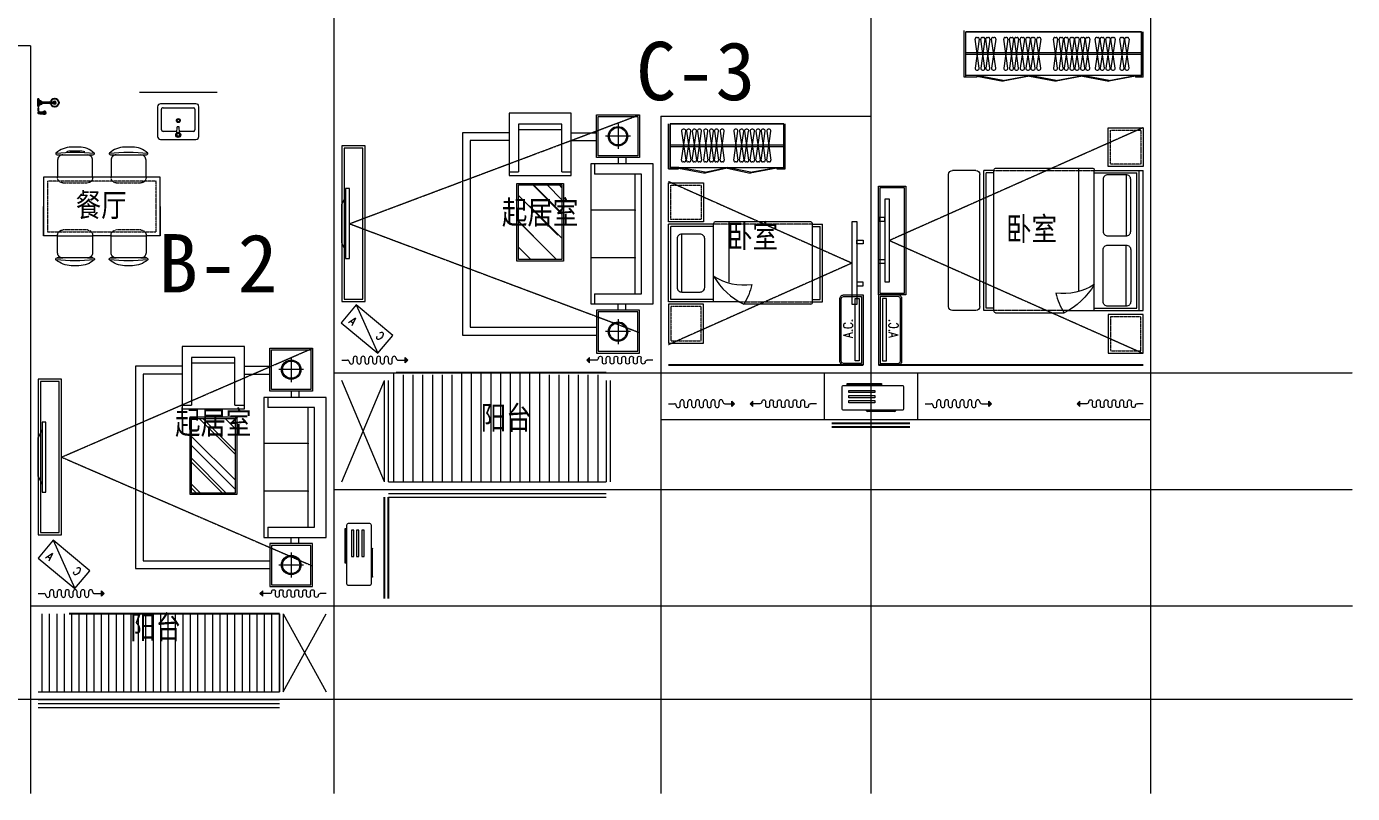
# Model space of a CAD drawing. Extents: x 5578935 to 5626906, y -448727 to -401527.
# Drawn here: x 5609867 to 5626906, y -436498 to -426641 of the extents above; entities that cross this region are included whole.
import ezdxf
from ezdxf.enums import TextEntityAlignment as Align

# ---------------------------------------------------------------- set-up
doc = ezdxf.new("R2010")
doc.units = 0
doc.header["$PDSIZE"] = 0.2
doc.linetypes.add('DASH', pattern=[0.35, 0.25, -0.1])
doc.linetypes.add('DOTE', pattern=[2.42, 2, -0.2, 0.02, -0.2])
for name, color, linetype, lineweight in [('DOTE', 251, 'DOTE', 0), ('PUB_HATCH', 8, 'CONTINUOUS', 9), ('SIGNT', 252, 'DOTE', 0), ('五金', 136, 'CONTINUOUS', 9), ('家具', 33, 'CONTINUOUS', 9), ('看线', 27, 'CONTINUOUS', 0), ('移动家具', 41, 'CONTINUOUS', 20)]:
    doc.layers.add(name, color=color, linetype=linetype, lineweight=lineweight)
for name, color, linetype in [('PUB_TEXT', 7, 'CONTINUOUS'), ('RAIL', 163, 'CONTINUOUS'), ('WINDOW', 4, 'CONTINUOUS')]:
    doc.layers.add(name, color=color, linetype=linetype)
doc.styles.add('DIM_FONT', font='SIMPLEX.shx', dxfattribs={"width": 0.8})
doc.styles.add('HZ', font='rs.shx', dxfattribs={"width": 0.8, "bigfont": 'hztxt.shx'})
doc.styles.add('黑体', font='SIMHEI.TTF', dxfattribs={"height": 10})

# ---------------------------------------------------------------- blocks, each defined once
blk = doc.blocks.new('A$C50400A6F')
at = {"layer": '家具'}
blk.add_hatch(color=256, dxfattribs=at).paths.add_polyline_path([(815, 15), (815, 85), (850, 50)])
for p, q in [((0, 50), (75, 50)), ((100, 25), (100, 25)), ((150, 25), (150, 75)), ((200, 25), (200, 75)), ((250, 25), (250, 75)), ((300, 25), (300, 75)), ((350, 25), (350, 75)), ((400, 25), (400, 75)), ((450, 25), (450, 75)), ((500, 25), (500, 75)), ((550, 25), (550, 75)), ((600, 25), (600, 75)), ((650, 25), (650, 75)), ((700, 75), (700, 75)), ((725, 50), (815, 50)), ((850, 50), (815, 85)), ((815, 15), (815, 85)), ((850, 50), (815, 15))]:
    blk.add_line(p, q, dxfattribs=at)
for centre, start, end in [((75, 25), 0, 90), ((125, 25), 180, 0), ((175, 75), 0, 180), ((225, 25), 180, 0), ((275, 75), 0, 180), ((325, 25), 180, 0), ((375, 75), 0, 180), ((425, 25), 180, 0), ((475, 75), 0, 180), ((525, 25), 180, 0), ((575, 75), 0, 180), ((625, 25), 180, 0), ((675, 75), 0, 180), ((725, 75), 180, 270)]:
    blk.add_arc(centre, 25, start, end, dxfattribs=at)
blk = doc.blocks.new('A$C765B7F83')
at = {"layer": '移动家具', "color": 251, "ltscale": 40}
blk.add_line((654, 144), (0, 339), dxfattribs=at)
at = {"layer": '移动家具', "ltscale": 0.5}
blk.add_lwpolyline([(451, -77), (0, 339), (203, 559), (654, 144)], close=True, dxfattribs=at)
at = {"layer": '移动家具', "color": 251, "ltscale": 40, "style": 'HZ', "width": 0.8}
for s, p in [('C', (153, 383)), ('A', (390, 56))]:
    blk.add_text(s, height=107, rotation=317.3823, dxfattribs=at).set_placement(p)
blk = doc.blocks.new('sdfasdfas')
at = {"layer": '移动家具'}
for p, q in [((-1185172, -441627), (-1185222, -441727)), ((-1185222, -441728), (-1185222, -441727)), ((-1185222, -442226), (-1185222, -441728)), ((-1185222, -442226), (-1185222, -442227)), ((-1185222, -442227), (-1185172, -442327))]:
    blk.add_line(p, q, dxfattribs=at)
for points in [[(-1185222, -442977), (-1184922, -442977), (-1184922, -440977), (-1185222, -440977)], [(-1185192, -442947), (-1184952, -442947), (-1184952, -441007), (-1185192, -441007)], [(-1185122, -441527), (-1185172, -441527), (-1185172, -442427), (-1185122, -442427)]]:
    blk.add_lwpolyline(points, close=True, dxfattribs=at)
blk = doc.blocks.new('sdfasdafd')
at = {"layer": 'PUB_HATCH'}
h = blk.add_hatch(dxfattribs=at)
h.set_pattern_fill('AR-RROOF', color=256, scale=350, angle=135, style=0)
h.set_pattern_definition([(315, (-1202540.9, -389840.73), (296.9848, -791.9596), [5250, -700, 1750, -350]), (315, (-1202335.5, -390293.63), (-576.6456, -81.671), [1050, -115.5, 2100, -262.5]), (315, (-1202627.52, -390174.84), (1121.1178, -1452.7509), [2800, -490, 1400, -350])])
h.paths.add_polyline_path([(-1191961, -443984), (-1191961, -444944), (-1192521, -444944), (-1192521, -443984)])
for p, q in [((-1192988, -442806), (-1193494, -442806)), ((-1193494, -442806), (-1193494, -443312)), ((-1192988, -443312), (-1192988, -442806)), ((-1193241, -443219), (-1193241, -442899)), ((-1193400, -443059), (-1193081, -443059)), ((-1193494, -443312), (-1192988, -443312)), ((-1192519, -445113), (-1192641, -445113)), ((-1192519, -445113), (-1192519, -445727)), ((-1191841, -445113), (-1191962, -445113)), ((-1191962, -445727), (-1191962, -445113)), ((-1193494, -445317), (-1192988, -445317)), ((-1193494, -445823), (-1193494, -445317)), ((-1192988, -445317), (-1192988, -445823)), ((-1193400, -445570), (-1193081, -445570)), ((-1193241, -445729), (-1193241, -445410)), ((-1192519, -445652), (-1191962, -445652)), ((-1192519, -445727), (-1191962, -445727)), ((-1192988, -445823), (-1193494, -445823))]:
    blk.add_line(p, q, dxfattribs=at)
at = {"layer": 'PUB_HATCH', "extrusion": (0, 0, -1)}
for p, q in [((-1192941, -443544), (-1192941, -443414)), ((-1193541, -443544), (-1193541, -445084)), ((-1192941, -443544), (-1193541, -443544)), ((-1193461, -443544), (-1193461, -445084)), ((-1193461, -444008), (-1192891, -444008)), ((-1193461, -444621), (-1192891, -444621)), ((-1193541, -445084), (-1192941, -445084)), ((-1192941, -445214), (-1192941, -445084))]:
    blk.add_line(p, q, dxfattribs=at)
at = {"layer": 'PUB_HATCH'}
for points in [[(-1191841, -445514), (-1191341, -445514), (-1191341, -443115), (-1192966, -443115)], [(-1193241, -443334), (-1193241, -443414)], [(-1193241, -445295), (-1193241, -445214)]]:
    blk.add_lwpolyline(points, dxfattribs=at)
blk.add_lwpolyline([(-1191961, -443984), (-1191961, -444944), (-1192521, -444944), (-1192521, -443984)], close=True, dxfattribs=at)
for centre, radius in [((-1193241, -443059), 125), ((-1193241, -443059), 111), ((-1193241, -445570), 125), ((-1193241, -445570), 111)]:
    blk.add_circle(centre, radius, dxfattribs=at)
at = {"layer": 'PUB_HATCH', "extrusion": (0, 0, -1)}
for p in [(-1193461, -444008), (-1193461, -444621)]:
    blk.add_point(p, dxfattribs=at)
at = {"layer": '移动家具'}
for p, q in [((-1192966, -442784), (-1193516, -442784)), ((-1193516, -442784), (-1193516, -443334)), ((-1192966, -443334), (-1192966, -442784)), ((-1193516, -443334), (-1192966, -443334)), ((-1191841, -445067), (-1192641, -445067)), ((-1192641, -445067), (-1192641, -445867)), ((-1191841, -445867), (-1191841, -445067)), ((-1193516, -445295), (-1192966, -445295)), ((-1193516, -445845), (-1193516, -445295)), ((-1192966, -445295), (-1192966, -445845)), ((-1192966, -445845), (-1193516, -445845)), ((-1192641, -445867), (-1191841, -445867))]:
    blk.add_line(p, q, dxfattribs=at)
at = {"layer": '移动家具', "extrusion": (0, 0, -1)}
for p, q in [((-1193691, -443414), (-1193691, -445214)), ((-1192891, -443414), (-1193691, -443414)), ((-1192891, -445214), (-1192891, -443414)), ((-1193691, -445214), (-1192891, -445214))]:
    blk.add_line(p, q, dxfattribs=at)
at = {"layer": '移动家具'}
for points in [[(-1191841, -445614), (-1191241, -445614), (-1191241, -443015), (-1192966, -443015)], [(-1193341, -443334), (-1193341, -443414)], [(-1193341, -445295), (-1193341, -445214)], [(-1192641, -445514), (-1192966, -445514)], [(-1192641, -445614), (-1192966, -445614)]]:
    blk.add_lwpolyline(points, dxfattribs=at)
blk.add_lwpolyline([(-1191941, -443964), (-1191941, -444964), (-1192541, -444964), (-1192541, -443964)], close=True, dxfattribs=at)
blk = doc.blocks.new('A$C4EB5717C')
at = {"layer": '家具', "color": 8}
for p, q in [((520, 110), (520, 120)), ((883, 100), (530, 100)), ((893, 120), (893, 110))]:
    blk.add_line(p, q, dxfattribs=at)
at = {"layer": '家具'}
blk.add_lwpolyline([(220, 120), (980, 120, 0.414214), (1000, 140), (1000, 410, 0.414214), (980, 430), (220, 430, 0.414214), (200, 410), (200, 140, 0.414214)], format="xyb", close=True, dxfattribs=at)
at = {"layer": '家具', "color": 8}
for points in [[(269, 459), (709, 459), (709, 444), (269, 444)], [(290, 372), (626, 372), (626, 343), (290, 343)], [(290, 306), (626, 306), (626, 277), (290, 277)], [(290, 240), (626, 240), (626, 211), (290, 211)]]:
    blk.add_lwpolyline(points, close=True, dxfattribs=at)
for centre, start, end in [((530, 110), 180, 270), ((883, 110), 270, 0)]:
    blk.add_arc(centre, 10, start, end, dxfattribs=at)
blk = doc.blocks.new('A$C18784298')
at = {"layer": '移动家具', "color": 251, "ltscale": 40}
for points in [[(0, 1066), (58, 1066), (58, 0), (0, 0)], [(58, 828), (140, 828), (140, 780), (58, 780)], [(58, 239), (140, 239), (140, 287), (58, 287)]]:
    blk.add_lwpolyline(points, close=True, dxfattribs=at)
blk = doc.blocks.new('ytjhgkj')
at = {"layer": '移动家具', "ltscale": 0.5}
blk.add_lwpolyline([(34949, 26116), (34599, 26116), (34599, 27516), (34949, 27516)], close=True, dxfattribs=at)
at = {"layer": '移动家具', "color": 251, "ltscale": 40}
blk.add_lwpolyline([(34929, 26136), (34619, 26136), (34619, 27496), (34929, 27496)], close=True, dxfattribs=at)
at = {"layer": '移动家具', "color": 251, "xscale": -1}
blk.add_blockref('A$C18784298', (34739, 26283), dxfattribs=at)
blk = doc.blocks.new('dgfgf')
at = {"layer": '移动家具'}
blk.add_lwpolyline([(7597, -62676), (7147, -62676), (7147, -63176), (7597, -63176), (7597, -62676), (7517, -62676)], dxfattribs=at)
at = {"layer": '移动家具', "color": 251, "linetype": 'DASH', "ltscale": 0.2}
blk.add_lwpolyline([(7567, -62706), (7177, -62706), (7177, -63146), (7567, -63146)], close=True, dxfattribs=at)
blk = doc.blocks.new('A$C31D9048E')
at = {"layer": '移动家具'}
for p, q in [((629, 2350), (0, 2350)), ((0, 550), (0, 2350)), ((50, 550), (50, 2350)), ((80, 580), (80, 2320)), ((629, 2320), (80, 2320)), ((220, 2295), (220, 1508)), ((629, 550), (629, 2360)), ((1900, 2380), (649, 2380)), ((829, 803), (829, 2380)), ((1920, 550), (1920, 2350)), ((1920, 2350), (2050, 2350)), ((1920, 2320), (2020, 2320)), ((2020, 580), (2020, 2320)), ((2050, 550), (2050, 2350)), ((2100, 600), (2100, 2300)), ((2150, 2350), (2450, 2350)), ((2500, 600), (2500, 2300)), ((220, 605), (220, 1392)), ((962, 550), (0, 550)), ((629, 580), (80, 580)), ((1900, 520), (1017, 520)), ((1920, 580), (2020, 580)), ((1920, 550), (2050, 550)), ((2150, 550), (2450, 550))]:
    blk.add_line(p, q, dxfattribs=at)
at = {"layer": '移动家具', "linetype": 'DASH'}
for p, q in [((1920, 2350), (629, 2350)), ((962, 550), (1920, 550))]:
    blk.add_line(p, q, dxfattribs=at)
at = {"layer": '移动家具'}
for points in [[(220, 2295), (455, 2295, -0.414214), (515, 2235), (515, 1568, -0.414214), (455, 1508), (220, 1508, -0.414214), (160, 1568), (160, 2235, -0.414214)], [(220, 605), (455, 605, 0.414214), (515, 665), (515, 1332, 0.414214), (455, 1392), (220, 1392, 0.414214), (160, 1332), (160, 665, 0.414214)]]:
    blk.add_lwpolyline(points, format="xyb", close=True, dxfattribs=at)
blk.add_lwpolyline([(629, 883, 0.180302), (1121, 775, -0.088637), (1017, 520, 28871.271551)], format="xyb", dxfattribs=at)
for centre, radius, start, end in [((649, 2360), 20, 90, 180), ((1889, 2351), 30.7, 357.6884, 69.6917), ((2150, 2300), 50, 90, 180), ((2450, 2300), 50, 0, 90), ((1442, 1363), 944, 210.6075, 243.2773), ((1889, 549), 30.7, 290.3566, 2.3152), ((2150, 600), 50, 180, 270), ((2450, 600), 50, 270, 0)]:
    blk.add_arc(centre, radius, start, end, dxfattribs=at)
at = {"layer": '家具'}
blk.add_blockref('dgfgf', (-7147, 65576), dxfattribs=at)
at = {"layer": '家具', "xscale": -1, "rotation": 180}
blk.add_blockref('dgfgf', (-7147, -62676), dxfattribs=at)
blk = doc.blocks.new('bed3')
at = {"layer": '移动家具'}
for p, q in [((1210594, -496224), (1210594, -495312)), ((1210594, -495312), (1211594, -495312)), ((1211594, -495891), (1211594, -495312)), ((1210624, -495342), (1211564, -495342)), ((1210624, -495891), (1210624, -495342)), ((1210721, -495482), (1211467, -495482)), ((1211564, -495891), (1211564, -495342)), ((1210594, -495891), (1211604, -495891)), ((1211624, -497142), (1211624, -495911)), ((1210847, -496092), (1211624, -496092)), ((1210564, -497142), (1210564, -496279)), ((1210594, -497162), (1211594, -497162)), ((1210594, -497162), (1210594, -497292)), ((1210624, -497162), (1210624, -497262)), ((1211564, -497162), (1211564, -497262)), ((1211594, -497162), (1211594, -497292)), ((1210594, -497292), (1211594, -497292)), ((1210624, -497262), (1211564, -497262))]:
    blk.add_line(p, q, dxfattribs=at)
at = {"layer": '移动家具', "linetype": 'DASH'}
for p, q in [((1211594, -497162), (1211594, -495891)), ((1210594, -496224), (1210594, -497162))]:
    blk.add_line(p, q, dxfattribs=at)
at = {"layer": '移动家具'}
blk.add_lwpolyline([(1210721, -495482), (1210721, -495717, 0.414214), (1210781, -495777), (1211407, -495777, 0.414214), (1211467, -495717), (1211467, -495482, 0.414214), (1211407, -495422), (1210781, -495422, 0.414214)], format="xyb", close=True, dxfattribs=at)
blk.add_lwpolyline([(1210927, -495891, 0.180302), (1210819, -496383, -0.088637), (1210564, -496279, 28871.271551)], format="xyb", dxfattribs=at)
for centre, radius, start, end in [((1211407, -496704), 944, 120.6075, 153.2773), ((1211604, -495911), 20, 0, 90), ((1210593, -497131), 30.7, 200.3566, 272.3152), ((1211595, -497131), 30.7, 267.6884, 339.6917)]:
    blk.add_arc(centre, radius, start, end, dxfattribs=at)
blk = doc.blocks.new('A$C2D724C6D')
at = {"layer": '移动家具', "ltscale": 0.5}
blk.add_lwpolyline([(50, 300), (850, 300, -0.414214), (900, 250), (900, 0), (0, 0), (0, 250, -0.414214)], format="xyb", close=True, dxfattribs=at)
at = {"layer": '移动家具', "color": 251, "ltscale": 40}
blk.add_lwpolyline([(50, 280), (850, 280, -0.414214), (880, 250), (880, 20), (20, 20), (20, 250, -0.414214)], format="xyb", close=True, dxfattribs=at)
blk.add_lwpolyline([(53, 50), (53, 100), (853, 100), (853, 50)], close=True, dxfattribs=at)
at = {"layer": '移动家具', "color": 251, "ltscale": 40, "style": 'HZ', "width": 0.8}
blk.add_text('A.C.', height=120, rotation=0, dxfattribs=at).set_placement((348, 133))
blk = doc.blocks.new('A$C6EA5130D')
at = {"layer": '五金', "lineweight": -3}
for p, q in [((85, 353), (85, 30)), ((95, 30), (95, 353)), ((68, 25), (68, 15)), ((111, 25), (111, 15)), ((291, 38), (291, 113)), ((321, 60), (291, 60)), ((321, 38), (321, 113))]:
    blk.add_line(p, q, dxfattribs=at)
at = {"layer": '五金', "color": 8}
for p, q in [((75, 22), (75, 15)), ((105, 25), (105, 15))]:
    blk.add_line(p, q, dxfattribs=at)
at = {"layer": '五金', "lineweight": -3}
for points in [[(175, 0), (5, 0), (5, 10), (34, 15), (80, 15)], [(62, 46), (52, 46), (52, 50), (62, 50)], [(75, 25), (62, 25), (62, 70), (85, 70)], [(95, 70), (118, 70), (118, 25), (105, 25)], [(100, 15), (145, 15), (175, 10), (175, 0)], [(118, 50), (128, 50), (128, 46), (118, 46)], [(294, 29), (294, 0), (317, 0), (317, 29)]]:
    blk.add_lwpolyline(points, dxfattribs=at)
for points in [[(59, 0), (59, 10), (121, 10), (121, 0)], [(261, 0), (261, 10), (205, 10), (205, 0)]]:
    blk.add_lwpolyline(points, close=True, dxfattribs=at)
at = {"layer": '五金', "color": 8}
for points in [[(80, 22), (75, 22), (75, 50), (85, 50)], [(95, 50), (105, 50), (105, 22), (100, 22)]]:
    blk.add_lwpolyline(points, dxfattribs=at)
blk.add_lwpolyline([(80, 10), (80, 30), (100, 30), (100, 10)], close=True, dxfattribs=at)
at = {"layer": '五金', "lineweight": -3}
blk.add_circle((90, 353), 89.5, dxfattribs=at)
at = {"layer": '五金', "color": 8}
for centre, radius in [((90, 353), 5), ((306, 87), 15), ((306, 38), 15)]:
    blk.add_circle(centre, radius, dxfattribs=at)
for centre, radius, start, end in [((90, 353), 35, 278.2132, 261.7868), ((90, 353), 9, 303.749, 236.251), ((306, 87), 17, 331.9275, 208.0725), ((306, 38), 17, 151.9275, 226.6641), ((306, 38), 17, 313.3359, 28.0725)]:
    blk.add_arc(centre, radius, start, end, dxfattribs=at)
at = {"layer": '五金', "lineweight": -3}
for centre, start, end in [((274, 107), 19.6733, 73.5819), ((337, 107), 106.4181, 160.3267)]:
    blk.add_arc(centre, 17.7, start, end, dxfattribs=at)
at = {"layer": '五金', "lineweight": -3, "extrusion": (0, 0, -1)}
for centre, major_axis, ratio, start_param, end_param in [((306, 136), (33.6, 0), 0.612909, 2.761972, 6.662806), ((306, 126), (-31.4, 0), 0.47884, -1.072899, 4.214492)]:
    blk.add_ellipse(centre, major_axis=major_axis, ratio=ratio, start_param=start_param, end_param=end_param, dxfattribs=at)
blk = doc.blocks.new('dfdsf')
at = {"layer": '家具'}
for p, q in [((-6119, -27345), (-6119, -27726)), ((-5626, -27307), (-6081, -27307)), ((-5588, -27726), (-5588, -27345)), ((-6081, -27765), (-5626, -27765))]:
    blk.add_line(p, q, dxfattribs=at)
at = {"layer": '家具', "color": 8}
for p, q in [((-6068, -27695), (-6068, -27428)), ((-6049, -27409), (-5869, -27409)), ((-5872, -27364), (-5886, -27364)), ((-5867, -27351), (-5876, -27341)), ((-5867, -27377), (-5876, -27387)), ((-5870, -27392), (-5866, -27466)), ((-5854, -27345), (-5854, -27332)), ((-5854, -27383), (-5854, -27396)), ((-5837, -27392), (-5841, -27466)), ((-5831, -27341), (-5840, -27350)), ((-5831, -27387), (-5840, -27377)), ((-5838, -27409), (-5658, -27409)), ((-5835, -27364), (-5821, -27364)), ((-5639, -27428), (-5639, -27695)), ((-5866, -27466), (-5841, -27466)), ((-5658, -27714), (-6049, -27714))]:
    blk.add_line(p, q, dxfattribs=at)
for centre, radius in [((-5854, -27364), 32.3), ((-5854, -27364), 18.8), ((-5855, -27549), 25.4), ((-5855, -27549), 16)]:
    blk.add_circle(centre, radius, dxfattribs=at)
at = {"layer": '家具'}
for centre, start, end in [((-6081, -27345), 90, 180), ((-5626, -27345), 0, 90), ((-6081, -27726), 180, 270), ((-5626, -27726), 270, 0)]:
    blk.add_arc(centre, 38.1, start, end, dxfattribs=at)
at = {"layer": '家具', "color": 8}
for centre, start, end in [((-6049, -27428), 90, 180), ((-5658, -27428), 0, 90), ((-6049, -27695), 180, 270), ((-5658, -27695), 270, 0)]:
    blk.add_arc(centre, 19.1, start, end, dxfattribs=at)
blk = doc.blocks.new('fgjfgjgf')
at = {"layer": '家具', "color": 8, "linetype": 'DASH', "ltscale": 0.1}
for p, q in [((-18620, 391), (-18620, 76)), ((-18620, 391), (-18620, 76)), ((-18016, 76), (-18016, 391)), ((-18016, 76), (-18016, 391)), ((-18620, -296), (-18620, -611)), ((-18620, -296), (-18620, -611)), ((-18016, -611), (-18016, -296)), ((-18016, -611), (-18016, -296))]:
    blk.add_line(p, q, dxfattribs=at)
at = {"layer": '家具', "color": 8, "linetype": 'DASH'}
blk.add_line((-18692, -678), (-18688, -678), dxfattribs=at)
blk.add_line((-18692, -678), (-18688, -678), dxfattribs=at)
at = {"layer": '家具', "color": 8, "linetype": 'DASH', "ltscale": 0.1}
blk.add_lwpolyline([(-18642, 590), (-17992, 590), (-17992, -810), (-18642, -810)], close=True, dxfattribs=at)
for centre, start, end in [((-18688, 391), 0, 90), ((-18688, 391), 0, 90), ((-17948, 391), 90, 180), ((-17948, 391), 90, 180), ((-18688, 76), 270, 0), ((-18688, 76), 270, 0), ((-17948, 76), 180, 270), ((-17948, 76), 180, 270), ((-18688, -296), 0, 90), ((-17948, -296), 90, 180), ((-17948, -296), 90, 180), ((-18688, -611), 270, 0), ((-18688, -611), 270, 0), ((-17948, -611), 180, 270), ((-17948, -611), 180, 270)]:
    blk.add_arc(centre, 67.5, start, end, dxfattribs=at)
at = {"layer": '移动家具'}
for p, q in [((-18980, 464), (-18980, 4)), ((-18980, 464), (-18980, 4)), ((-18692, 9), (-18692, 459)), ((-17942, 459), (-17942, 9)), ((-17656, 4), (-17656, 464)), ((-17656, 4), (-17656, 464)), ((-18980, -223), (-18980, -683)), ((-18980, -223), (-18980, -683)), ((-18692, -678), (-18692, -228)), ((-17942, -228), (-17942, -678)), ((-17656, -683), (-17656, -223)), ((-17656, -683), (-17656, -223))]:
    blk.add_line(p, q, dxfattribs=at)
for points in [[(-17942, -860), (-18692, -860), (-18692, -678), (-18913, -678, -0.414214), (-18980, -611), (-18980, -683, -0.319431), (-18993, -701, -0.307703), (-19004, -699, -0.187559), (-19080, -503), (-19080, -403, -0.171658), (-19004, -207, -0.324647), (-18993, -205, -0.302537), (-18980, -223), (-18980, -296, -0.414214), (-18913, -228), (-18692, -228), (-18692, 9), (-18913, 9, -0.414214), (-18980, 76), (-18980, 4, -0.319431), (-18993, -15, -0.307703), (-19004, -12, -0.187559), (-19080, 184), (-19080, 283, -0.171658), (-19004, 480, -0.324647), (-18993, 482, -0.302537), (-18980, 464), (-18980, 391, -0.414214), (-18913, 459), (-18692, 459), (-18692, 640), (-17942, 640)], [(-18317, -860), (-17942, -860), (-17942, -678), (-17723, -678, 0.414214), (-17656, -611), (-17656, -683, 0.319431), (-17643, -701, 0.307703), (-17632, -699, 0.187559), (-17556, -503), (-17556, -403, 0.171658), (-17632, -207, 0.324647), (-17643, -205, 0.302537), (-17656, -223), (-17656, -296, 0.414214), (-17723, -228), (-17942, -228), (-17942, 9), (-17723, 9, 0.414214), (-17656, 76), (-17656, 4, 0.319431), (-17643, -15, 0.307703), (-17632, -12, 0.187559), (-17556, 184), (-17556, 283, 0.171658), (-17632, 480, 0.324647), (-17643, 482, 0.302537), (-17656, 464), (-17656, 391, 0.414214), (-17723, 459), (-17942, 459), (-17942, 640), (-18317, 640)], [(-19018, 109, -0.079824), (-19030, 184), (-19030, 283, -0.059527), (-19021, 345, -0.059527)]]:
    blk.add_lwpolyline(points, format="xyb", dxfattribs=at)
for centre, start, end in [((-16302, 234), 174.8023, 185.1977), ((-16302, 234), 174.8023, 185.1977), ((-20333, 234), 354.8023, 5.1977), ((-20333, 234), 354.8023, 5.1977), ((-16302, -453), 174.8023, 185.1977), ((-16302, -453), 174.8023, 185.1977), ((-20333, -453), 354.8023, 5.1977), ((-20333, -453), 354.8023, 5.1977)]:
    blk.add_arc(centre, 2713, start, end, dxfattribs=at)

msp = doc.modelspace()

# ---------------------------------------------------------------- hatches: boundary and pattern name
at = {"layer": 'PUB_HATCH'}
h = msp.add_hatch(dxfattribs=at)
h.set_pattern_fill('LINE', color=256, scale=500, angle=90, style=0)
h.set_pattern_definition([(90, (5661711.26, 233171.82), (125, 8e-15), [])])
h.paths.add_polyline_path([(5615376, -431091), (5615376, -431119), (5614617, -431119), (5614617, -431091), (5614517, -431091), (5614517, -432491), (5617317, -432491), (5617317, -431119), (5616558, -431119), (5616558, -431091)])
h = msp.add_hatch(dxfattribs=at)
h.set_pattern_fill('LINE', color=256, scale=100, angle=90, style=0)
h.set_pattern_definition([(90, (5546727.47, 237264.51), (-95.25, 6e-15), [])])
h.paths.add_polyline_path([(5613117, -435191), (5613117, -434191), (5610417, -434191), (5610017, -434191), (5610017, -435191)])

# ---------------------------------------------------------------- linework, layer by layer
at = {"layer": 'DOTE', "ltscale": 0.5}
for p, q in [((5613817, -415010), (5613817, -436498)), ((5620717, -415010), (5620717, -436498)), ((5624317, -436498), (5624317, -415010)), ((5609917, -426891), (5609917, -436498)), ((5618017, -427791), (5618017, -436498)), ((5620117, -431091), (5620117, -431691)), ((5621317, -431091), (5621317, -431691))]:
    msp.add_line(p, q, dxfattribs=at)
at = {"layer": 'DOTE'}
for p, q in [((5609917, -426891), (5603317, -426891)), ((5618017, -427791), (5620717, -427791)), ((5613817, -431091), (5626906, -431091)), ((5618017, -431691), (5624317, -431691)), ((5613817, -432591), (5626906, -432591)), ((5626906, -434091), (5609917, -434091)), ((5626906, -435291), (5586328, -435291))]:
    msp.add_line(p, q, dxfattribs=at)
at = {"layer": 'RAIL'}
for p, q in [((5621217, -431741), (5620217, -431741)), ((5621217, -431791), (5620217, -431791)), ((5614467, -433991), (5614467, -432691)), ((5614517, -433991), (5614517, -432691))]:
    msp.add_line(p, q, dxfattribs=at)
at = {"layer": 'SIGNT', "ltscale": 0.5}
for p, q in [((5614017, -429175), (5617742, -427776)), ((5624217, -427941), (5620957, -429391)), ((5618117, -428631), (5620477, -429681)), ((5614017, -429175), (5617742, -430573)), ((5620957, -429391), (5624217, -430841)), ((5620477, -429681), (5618117, -430731)), ((5610317, -432175), (5613542, -430776)), ((5610317, -432175), (5613542, -433573))]:
    msp.add_line(p, q, dxfattribs=at)
at = {"layer": 'WINDOW'}
for p, q in [((5617317, -431091), (5614617, -431091)), ((5618117, -430991), (5620617, -430991)), ((5620817, -430991), (5624217, -430991)), ((5613117, -434191), (5610417, -434191))]:
    msp.add_line(p, q, dxfattribs=at)
at = {"layer": '家具'}
for p, q in [((5624197, -426711), (5621937, -426711)), ((5612317, -427491), (5611317, -427491)), ((5618137, -427891), (5619597, -427891)), ((5613917, -432491), (5614467, -431191)), ((5614467, -432491), (5613917, -431191)), ((5614467, -432491), (5614467, -431191)), ((5614517, -432491), (5614517, -431191)), ((5617317, -431191), (5617317, -432491)), ((5617367, -431191), (5617367, -432491)), ((5613117, -434191), (5613117, -435191)), ((5613167, -434191), (5613167, -435191)), ((5613167, -435191), (5613717, -434191)), ((5613167, -434191), (5613717, -435191))]:
    msp.add_line(p, q, dxfattribs=at)
at = {"layer": '家具', "color": 8}
for p, q in [((5622110, -426804), (5622056, -427178)), ((5622110, -427178), (5622056, -426804)), ((5622076, -426781), (5622090, -426781)), ((5622184, -426804), (5622130, -427178)), ((5622184, -427178), (5622130, -426804)), ((5622150, -426781), (5622164, -426781)), ((5622248, -426804), (5622194, -427178)), ((5622248, -427178), (5622194, -426804)), ((5622214, -426781), (5622228, -426781)), ((5622322, -426804), (5622269, -427178)), ((5622322, -427178), (5622269, -426804)), ((5622288, -426781), (5622303, -426781)), ((5622478, -426804), (5622424, -427178)), ((5622478, -427178), (5622424, -426804)), ((5622444, -426781), (5622458, -426781)), ((5622552, -426804), (5622498, -427178)), ((5622552, -427178), (5622498, -426804)), ((5622518, -426781), (5622532, -426781)), ((5622616, -426804), (5622562, -427178)), ((5622616, -427178), (5622562, -426804)), ((5622582, -426781), (5622596, -426781)), ((5622690, -426804), (5622636, -427178)), ((5622690, -427178), (5622636, -426804)), ((5622656, -426781), (5622671, -426781)), ((5622764, -426804), (5622710, -427178)), ((5622764, -427178), (5622710, -426804)), ((5622730, -426781), (5622744, -426781)), ((5622828, -426804), (5622774, -427178)), ((5622828, -427178), (5622774, -426804)), ((5622794, -426781), (5622809, -426781)), ((5622902, -426804), (5622848, -427178)), ((5622902, -427178), (5622848, -426804)), ((5622868, -426781), (5622882, -426781)), ((5623117, -426804), (5623063, -427178)), ((5623117, -427178), (5623063, -426804)), ((5623083, -426781), (5623097, -426781)), ((5623190, -426804), (5623136, -427178)), ((5623190, -427178), (5623136, -426804)), ((5623156, -426781), (5623171, -426781)), ((5623255, -426804), (5623201, -427178)), ((5623255, -427178), (5623201, -426804)), ((5623221, -426781), (5623235, -426781)), ((5623328, -426804), (5623274, -427178)), ((5623328, -427178), (5623274, -426804)), ((5623294, -426781), (5623309, -426781)), ((5623393, -426804), (5623339, -427178)), ((5623393, -427178), (5623339, -426804)), ((5623359, -426781), (5623373, -426781)), ((5623466, -426804), (5623412, -427178)), ((5623466, -427178), (5623412, -426804)), ((5623432, -426781), (5623447, -426781)), ((5623531, -426804), (5623477, -427178)), ((5623531, -427178), (5623477, -426804)), ((5623497, -426781), (5623511, -426781)), ((5623654, -426804), (5623600, -427178)), ((5623654, -427178), (5623600, -426804)), ((5623620, -426781), (5623634, -426781)), ((5623718, -426804), (5623664, -427178)), ((5623718, -427178), (5623664, -426804)), ((5623684, -426781), (5623698, -426781)), ((5623792, -426804), (5623738, -427178)), ((5623792, -427178), (5623738, -426804)), ((5623758, -426781), (5623772, -426781)), ((5623856, -426804), (5623802, -427178)), ((5623856, -427178), (5623802, -426804)), ((5623822, -426781), (5623836, -426781)), ((5623971, -426804), (5623917, -427178)), ((5623971, -427178), (5623917, -426804)), ((5623937, -426781), (5623951, -426781)), ((5624035, -426804), (5623981, -427178)), ((5624035, -427178), (5623981, -426804)), ((5624001, -426781), (5624015, -426781)), ((5624197, -426981), (5621937, -426981)), ((5624197, -427001), (5621937, -427001)), ((5622076, -427201), (5622090, -427201)), ((5622150, -427201), (5622164, -427201)), ((5622214, -427201), (5622228, -427201)), ((5622288, -427201), (5622303, -427201)), ((5622444, -427201), (5622458, -427201)), ((5622518, -427201), (5622532, -427201)), ((5622582, -427201), (5622596, -427201)), ((5622656, -427201), (5622671, -427201)), ((5622730, -427201), (5622744, -427201)), ((5622794, -427201), (5622809, -427201)), ((5622868, -427201), (5622882, -427201)), ((5623083, -427201), (5623097, -427201)), ((5623156, -427201), (5623171, -427201)), ((5623221, -427201), (5623235, -427201)), ((5623294, -427201), (5623309, -427201)), ((5623359, -427201), (5623373, -427201)), ((5623432, -427201), (5623447, -427201)), ((5623497, -427201), (5623511, -427201)), ((5623620, -427201), (5623634, -427201)), ((5623684, -427201), (5623698, -427201)), ((5623758, -427201), (5623772, -427201)), ((5623822, -427201), (5623836, -427201)), ((5623937, -427201), (5623951, -427201)), ((5624001, -427201), (5624015, -427201)), ((5618285, -427984), (5618339, -428358)), ((5618285, -428358), (5618339, -427984)), ((5618319, -427961), (5618305, -427961)), ((5618350, -427984), (5618404, -428358)), ((5618350, -428358), (5618404, -427984)), ((5618384, -427961), (5618369, -427961)), ((5618423, -427984), (5618477, -428358)), ((5618423, -428358), (5618477, -427984)), ((5618457, -427961), (5618443, -427961)), ((5618488, -427984), (5618542, -428358)), ((5618488, -428358), (5618542, -427984)), ((5618522, -427961), (5618507, -427961)), ((5618569, -427984), (5618623, -428358)), ((5618569, -428358), (5618623, -427984)), ((5618603, -427961), (5618588, -427961)), ((5618642, -427984), (5618696, -428358)), ((5618642, -428358), (5618696, -427984)), ((5618676, -427961), (5618662, -427961)), ((5618707, -427984), (5618761, -428358)), ((5618707, -428358), (5618761, -427984)), ((5618741, -427961), (5618726, -427961)), ((5618780, -427984), (5618834, -428358)), ((5618780, -428358), (5618834, -427984)), ((5618814, -427961), (5618800, -427961)), ((5618956, -427984), (5619009, -428358)), ((5618956, -428358), (5619009, -427984)), ((5618990, -427961), (5618975, -427961)), ((5619029, -427984), (5619083, -428358)), ((5619029, -428358), (5619083, -427984)), ((5619063, -427961), (5619049, -427961)), ((5619094, -427984), (5619147, -428358)), ((5619094, -428358), (5619147, -427984)), ((5619128, -427961), (5619113, -427961)), ((5619167, -427984), (5619221, -428358)), ((5619167, -428358), (5619221, -427984)), ((5619201, -427961), (5619187, -427961)), ((5619241, -427984), (5619295, -428358)), ((5619241, -428358), (5619295, -427984)), ((5619276, -427961), (5619261, -427961)), ((5619306, -427984), (5619360, -428358)), ((5619306, -428358), (5619360, -427984)), ((5619340, -427961), (5619326, -427961)), ((5619379, -427984), (5619433, -428358)), ((5619379, -428358), (5619433, -427984)), ((5619414, -427961), (5619399, -427961)), ((5618137, -428161), (5619597, -428161)), ((5618137, -428181), (5619597, -428181)), ((5618319, -428381), (5618305, -428381)), ((5618384, -428381), (5618369, -428381)), ((5618457, -428381), (5618443, -428381)), ((5618522, -428381), (5618507, -428381)), ((5618603, -428381), (5618588, -428381)), ((5618676, -428381), (5618662, -428381)), ((5618741, -428381), (5618726, -428381)), ((5618814, -428381), (5618800, -428381)), ((5618990, -428381), (5618975, -428381)), ((5619063, -428381), (5619049, -428381)), ((5619128, -428381), (5619113, -428381)), ((5619201, -428381), (5619187, -428381)), ((5619276, -428381), (5619261, -428381)), ((5619340, -428381), (5619326, -428381)), ((5619414, -428381), (5619399, -428381))]:
    msp.add_line(p, q, dxfattribs=at)
for centre, start, end in [((5622076, -426801), 90, 187.5946), ((5622090, -426801), 352.4054, 90), ((5622150, -426801), 90, 187.5946), ((5622164, -426801), 352.4054, 90), ((5622214, -426801), 90, 187.5946), ((5622228, -426801), 352.4054, 90), ((5622288, -426801), 90, 187.5946), ((5622303, -426801), 352.4054, 90), ((5622444, -426801), 90, 187.5946), ((5622458, -426801), 352.4054, 90), ((5622518, -426801), 90, 187.5946), ((5622532, -426801), 352.4054, 90), ((5622582, -426801), 90, 187.5946), ((5622596, -426801), 352.4054, 90), ((5622656, -426801), 90, 187.5946), ((5622671, -426801), 352.4054, 90), ((5622730, -426801), 90, 187.5946), ((5622744, -426801), 352.4054, 90), ((5622794, -426801), 90, 187.5946), ((5622809, -426801), 352.4054, 90), ((5622868, -426801), 90, 187.5946), ((5622882, -426801), 352.4054, 90), ((5623083, -426801), 90, 187.5946), ((5623097, -426801), 352.4054, 90), ((5623156, -426801), 90, 187.5946), ((5623171, -426801), 352.4054, 90), ((5623221, -426801), 90, 187.5946), ((5623235, -426801), 352.4054, 90), ((5623294, -426801), 90, 187.5946), ((5623309, -426801), 352.4054, 90), ((5623359, -426801), 90, 187.5946), ((5623373, -426801), 352.4054, 90), ((5623432, -426801), 90, 187.5946), ((5623447, -426801), 352.4054, 90), ((5623497, -426801), 90, 187.5946), ((5623511, -426801), 352.4054, 90), ((5623620, -426801), 90, 187.5946), ((5623634, -426801), 352.4054, 90), ((5623684, -426801), 90, 187.5946), ((5623698, -426801), 352.4054, 90), ((5623758, -426801), 90, 187.5946), ((5623772, -426801), 352.4054, 90), ((5623822, -426801), 90, 187.5946), ((5623836, -426801), 352.4054, 90), ((5623937, -426801), 90, 187.5946), ((5623951, -426801), 352.4054, 90), ((5624001, -426801), 90, 187.5946), ((5624015, -426801), 352.4054, 90), ((5622076, -427181), 172.4054, 270), ((5622090, -427181), 270, 7.5946), ((5622150, -427181), 172.4054, 270), ((5622164, -427181), 270, 7.5946), ((5622214, -427181), 172.4054, 270), ((5622228, -427181), 270, 7.5946), ((5622288, -427181), 172.4054, 270), ((5622303, -427181), 270, 7.5946), ((5622444, -427181), 172.4054, 270), ((5622458, -427181), 270, 7.5946), ((5622518, -427181), 172.4054, 270), ((5622532, -427181), 270, 7.5946), ((5622582, -427181), 172.4054, 270), ((5622596, -427181), 270, 7.5946), ((5622656, -427181), 172.4054, 270), ((5622671, -427181), 270, 7.5946), ((5622730, -427181), 172.4054, 270), ((5622744, -427181), 270, 7.5946), ((5622794, -427181), 172.4054, 270), ((5622809, -427181), 270, 7.5946), ((5622868, -427181), 172.4054, 270), ((5622882, -427181), 270, 7.5946), ((5623083, -427181), 172.4054, 270), ((5623097, -427181), 270, 7.5946), ((5623156, -427181), 172.4054, 270), ((5623171, -427181), 270, 7.5946), ((5623221, -427181), 172.4054, 270), ((5623235, -427181), 270, 7.5946), ((5623294, -427181), 172.4054, 270), ((5623309, -427181), 270, 7.5946), ((5623359, -427181), 172.4054, 270), ((5623373, -427181), 270, 7.5946), ((5623432, -427181), 172.4054, 270), ((5623447, -427181), 270, 7.5946), ((5623497, -427181), 172.4054, 270), ((5623511, -427181), 270, 7.5946), ((5623620, -427181), 172.4054, 270), ((5623634, -427181), 270, 7.5946), ((5623684, -427181), 172.4054, 270), ((5623698, -427181), 270, 7.5946), ((5623758, -427181), 172.4054, 270), ((5623772, -427181), 270, 7.5946), ((5623822, -427181), 172.4054, 270), ((5623836, -427181), 270, 7.5946), ((5623937, -427181), 172.4054, 270), ((5623951, -427181), 270, 7.5946), ((5624001, -427181), 172.4054, 270), ((5624015, -427181), 270, 7.5946), ((5618305, -427981), 90, 187.5946), ((5618319, -427981), 352.4054, 90), ((5618369, -427981), 90, 187.5946), ((5618384, -427981), 352.4054, 90), ((5618443, -427981), 90, 187.5946), ((5618457, -427981), 352.4054, 90), ((5618507, -427981), 90, 187.5946), ((5618522, -427981), 352.4054, 90), ((5618588, -427981), 90, 187.5946), ((5618603, -427981), 352.4054, 90), ((5618662, -427981), 90, 187.5946), ((5618676, -427981), 352.4054, 90), ((5618726, -427981), 90, 187.5946), ((5618741, -427981), 352.4054, 90), ((5618800, -427981), 90, 187.5946), ((5618814, -427981), 352.4054, 90), ((5618975, -427981), 90, 187.5946), ((5618990, -427981), 352.4054, 90), ((5619049, -427981), 90, 187.5946), ((5619063, -427981), 352.4054, 90), ((5619113, -427981), 90, 187.5946), ((5619128, -427981), 352.4054, 90), ((5619187, -427981), 90, 187.5946), ((5619201, -427981), 352.4054, 90), ((5619261, -427981), 90, 187.5946), ((5619276, -427981), 352.4054, 90), ((5619326, -427981), 90, 187.5946), ((5619340, -427981), 352.4054, 90), ((5619399, -427981), 90, 187.5946), ((5619414, -427981), 352.4054, 90), ((5618305, -428361), 172.4054, 270), ((5618319, -428361), 270, 7.5946), ((5618369, -428361), 172.4054, 270), ((5618384, -428361), 270, 7.5946), ((5618443, -428361), 172.4054, 270), ((5618457, -428361), 270, 7.5946), ((5618507, -428361), 172.4054, 270), ((5618522, -428361), 270, 7.5946), ((5618588, -428361), 172.4054, 270), ((5618603, -428361), 270, 7.5946), ((5618662, -428361), 172.4054, 270), ((5618676, -428361), 270, 7.5946), ((5618726, -428361), 172.4054, 270), ((5618741, -428361), 270, 7.5946), ((5618800, -428361), 172.4054, 270), ((5618814, -428361), 270, 7.5946), ((5618975, -428361), 172.4054, 270), ((5618990, -428361), 270, 7.5946), ((5619049, -428361), 172.4054, 270), ((5619063, -428361), 270, 7.5946), ((5619113, -428361), 172.4054, 270), ((5619128, -428361), 270, 7.5946), ((5619187, -428361), 172.4054, 270), ((5619201, -428361), 270, 7.5946), ((5619261, -428361), 172.4054, 270), ((5619276, -428361), 270, 7.5946), ((5619326, -428361), 172.4054, 270), ((5619340, -428361), 270, 7.5946), ((5619399, -428361), 172.4054, 270), ((5619414, -428361), 270, 7.5946)]:
    msp.add_arc(centre, 20, start, end, dxfattribs=at)
at = {"layer": '看线'}
for p, q in [((5614517, -432491), (5617317, -432491)), ((5614517, -432591), (5617317, -432591)), ((5614517, -432641), (5617317, -432641)), ((5614517, -432691), (5617317, -432691)), ((5610017, -435191), (5613117, -435191)), ((5610017, -435291), (5613117, -435291)), ((5610017, -435341), (5613117, -435341)), ((5610017, -435391), (5613117, -435391))]:
    msp.add_line(p, q, dxfattribs=at)
at = {"layer": '移动家具'}
for p, q in [((5621917, -427291), (5621917, -426691)), ((5621937, -427291), (5621937, -426711)), ((5624197, -427291), (5624197, -426711)), ((5624217, -427291), (5624217, -426711)), ((5622077, -427291), (5621917, -427291)), ((5622757, -427271), (5621937, -427271)), ((5622077, -427271), (5622077, -427291)), ((5624117, -427271), (5624197, -427271)), ((5624117, -427271), (5624117, -427291)), ((5624217, -427291), (5624117, -427291)), ((5618117, -428471), (5618117, -427891)), ((5618137, -428471), (5618137, -427891)), ((5619597, -428471), (5619597, -427891)), ((5619617, -428471), (5619617, -427891)), ((5618117, -428471), (5618247, -428471)), ((5618247, -428451), (5618137, -428451)), ((5618247, -428451), (5618247, -428471)), ((5619507, -428451), (5619597, -428451)), ((5619507, -428451), (5619507, -428471)), ((5619507, -428471), (5619617, -428471))]:
    msp.add_line(p, q, dxfattribs=at)
for points in [[(5624197, -427271), (5621937, -427271), (5621937, -426711), (5624197, -426711)], [(5622077, -427281), (5622417, -427344), (5622419, -427334), (5622079, -427271)], [(5622757, -427281), (5622417, -427344), (5622415, -427334), (5622755, -427271)], [(5622757, -427281), (5623097, -427344), (5623099, -427334), (5622759, -427271)], [(5623437, -427281), (5623097, -427344), (5623095, -427334), (5623435, -427271)], [(5623437, -427281), (5623777, -427344), (5623779, -427334), (5623439, -427271)], [(5624117, -427281), (5623777, -427344), (5623775, -427334), (5624115, -427271)], [(5618137, -428451), (5619597, -428451), (5619597, -427891), (5618137, -427891)], [(5618247, -428461), (5618587, -428524), (5618589, -428514), (5618249, -428451)], [(5618869, -428461), (5618587, -428524), (5618585, -428514), (5618867, -428451)], [(5618869, -428461), (5619167, -428524), (5619169, -428514), (5618871, -428451)], [(5619507, -428461), (5619167, -428524), (5619165, -428514), (5619505, -428451)]]:
    msp.add_lwpolyline(points, close=True, dxfattribs=at)

# ---------------------------------------------------------------- block references
at = {"layer": '五金', "extrusion": (0, 0, -1), "xscale": -0.6000000005587935, "yscale": 0.6000000004154105, "zscale": -0.6, "rotation": 90}
msp.add_blockref('A$C6EA5130D', (-5610017, -427566), dxfattribs=at)
at = {"layer": '家具'}
for name, p, rotation in [('dfdsf', (5605963, -455398), 179.9999999466392), ('sdfasdafd', (4424227, -873621), 180), ('A$C2D724C6D', (5620617, -430991), 90), ('sdfasdafd', (4420027, -876621), 180)]:
    msp.add_blockref(name, p, dxfattribs=dict(at, rotation=rotation))
at = {"layer": '家具', "xscale": -1}
for name, p in [('A$C31D9048E', (5624217, -430841)), ('A$C50400A6F', (5617917, -430979)), ('A$C50400A6F', (5613717, -433979))]:
    msp.add_blockref(name, p, dxfattribs=at)
for name, p, rotation in [('fgjfgjgf', (5610725, -447271), 90), ('A$C765B7F83', (5614046, -430885), 277.4813225406197), ('A$C2D724C6D', (5620817, -430991), 270), ('A$C4EB5717C', (5614415, -432826), 90), ('A$C765B7F83', (5610152, -433909), 277.4813225406197)]:
    msp.add_blockref(name, p, dxfattribs=dict(at, rotation=rotation))
at = {"layer": '家具', "extrusion": (0, 0, -1), "zscale": -1, "rotation": 0.0006946982736947539}
msp.add_blockref('dgfgf', (-5625715, -365975), dxfattribs=at)
at = {"layer": '家具'}
for name, p in [('ytjhgkj', (5586218, -456207)), ('A$C50400A6F', (5613917, -430979)), ('A$C4EB5717C', (5620143, -431689)), ('A$C50400A6F', (5610017, -433979))]:
    msp.add_blockref(name, p, dxfattribs=at)
at = {"layer": '家具', "extrusion": (0, 0, -1), "xscale": -1, "zscale": -1, "rotation": 179.9993052950562}
msp.add_blockref('dgfgf', (-5625715, -493387), dxfattribs=at)
at = {"layer": '看线', "rotation": 90}
msp.add_blockref('bed3', (5122805, -1640775), dxfattribs=at)
at = {"layer": '移动家具'}
for name, p in [('sdfasdfas', (6799139, 12803)), ('sdfasdfas', (6795239, 9803)), ('A$C50400A6F', (5618117, -431539)), ('A$C50400A6F', (5621417, -431539))]:
    msp.add_blockref(name, p, dxfattribs=at)
at = {"layer": '移动家具', "color": 251}
msp.add_blockref('A$C18784298', (5620477, -430214), dxfattribs=at)
at = {"layer": '移动家具', "xscale": -1}
for p in [(5620017, -431539), (5624217, -431539)]:
    msp.add_blockref('A$C50400A6F', p, dxfattribs=at)

# ---------------------------------------------------------------- texts
at = {"layer": 'PUB_TEXT', "style": '黑体'}
for s, p in [('C-3', (5618466, -427588)), ('B-2', (5612326, -430059))]:
    msp.add_text(s, height=750, dxfattribs=at).set_placement(p, align=Align.CENTER)
at = {"layer": 'PUB_TEXT', "style": '黑体', "width": 0.8}
for s, p in [('餐厅', (5610827, -429085)), ('起居室', (5616467, -429180)), ('卧室', (5622782, -429391)), ('卧室', (5619196, -429485)), ('起居室', (5612267, -431880)), ('阳台', (5616031, -431818)), ('阳台', (5611527, -434510))]:
    msp.add_text(s, height=300, dxfattribs=at).set_placement(p, align=Align.CENTER)
at = {"layer": '家具', "color": 8, "style": 'DIM_FONT', "width": 0.7, "flags": 9}
for tag, p, s in [('XSIZE', (5622082, -427005), '54'), ('YSIZE', (5622083, -427005), '450'), ('XSIZE', (5622156, -427005), '54'), ('YSIZE', (5622156, -427005), '450'), ('XSIZE', (5622220, -427005), '54'), ('YSIZE', (5622221, -427005), '450'), ('XSIZE', (5622295, -427005), '54'), ('YSIZE', (5622295, -427005), '450'), ('XSIZE', (5622450, -427005), '54'), ('YSIZE', (5622451, -427005), '450'), ('XSIZE', (5622524, -427005), '54'), ('YSIZE', (5622524, -427005), '450'), ('XSIZE', (5622588, -427005), '54'), ('YSIZE', (5622589, -427005), '450'), ('XSIZE', (5622663, -427005), '54'), ('YSIZE', (5622663, -427005), '450'), ('XSIZE', (5622736, -427005), '54'), ('YSIZE', (5622737, -427005), '450'), ('XSIZE', (5622801, -427005), '54'), ('YSIZE', (5622801, -427005), '450'), ('XSIZE', (5622874, -427005), '54'), ('YSIZE', (5622875, -427005), '450'), ('XSIZE', (5623089, -427005), '54'), ('YSIZE', (5623089, -427005), '450'), ('XSIZE', (5623163, -427005), '54'), ('YSIZE', (5623163, -427005), '450'), ('XSIZE', (5623227, -427005), '54'), ('YSIZE', (5623227, -427005), '450'), ('XSIZE', (5623301, -427005), '54'), ('YSIZE', (5623301, -427005), '450'), ('XSIZE', (5623365, -427005), '54'), ('YSIZE', (5623365, -427005), '450'), ('XSIZE', (5623439, -427005), '54'), ('YSIZE', (5623439, -427005), '450'), ('XSIZE', (5623503, -427005), '54'), ('YSIZE', (5623503, -427005), '450'), ('XSIZE', (5623626, -427005), '54'), ('YSIZE', (5623626, -427005), '450'), ('XSIZE', (5623690, -427005), '54'), ('YSIZE', (5623691, -427005), '450'), ('XSIZE', (5623764, -427005), '54'), ('YSIZE', (5623764, -427005), '450'), ('XSIZE', (5623828, -427005), '54'), ('YSIZE', (5623829, -427005), '450'), ('XSIZE', (5623943, -427005), '54'), ('YSIZE', (5623943, -427005), '450'), ('XSIZE', (5624008, -427005), '54'), ('YSIZE', (5624008, -427005), '450')]:
    msp.add_attdef(tag, p, s, height=0.5, rotation=180, dxfattribs=at)
for tag, p, s in [('XSIZE', (5618313, -428186), '54'), ('YSIZE', (5618313, -428186), '450'), ('XSIZE', (5618377, -428186), '54'), ('YSIZE', (5618377, -428186), '450'), ('XSIZE', (5618451, -428186), '54'), ('YSIZE', (5618451, -428186), '450'), ('XSIZE', (5618515, -428186), '54'), ('YSIZE', (5618515, -428186), '450'), ('XSIZE', (5618596, -428186), '54'), ('YSIZE', (5618596, -428186), '450'), ('XSIZE', (5618670, -428186), '54'), ('YSIZE', (5618670, -428186), '450'), ('XSIZE', (5618734, -428186), '54'), ('YSIZE', (5618734, -428186), '450'), ('XSIZE', (5618808, -428186), '54'), ('YSIZE', (5618808, -428186), '450'), ('XSIZE', (5618983, -428186), '54'), ('YSIZE', (5618983, -428186), '450'), ('XSIZE', (5619057, -428186), '54'), ('YSIZE', (5619057, -428186), '450'), ('XSIZE', (5619121, -428186), '54'), ('YSIZE', (5619121, -428186), '450'), ('XSIZE', (5619195, -428186), '54'), ('YSIZE', (5619195, -428186), '450'), ('XSIZE', (5619269, -428186), '54'), ('YSIZE', (5619269, -428186), '450'), ('YSIZE', (5619333, -428186), '450'), ('XSIZE', (5619334, -428186), '54'), ('XSIZE', (5619407, -428186), '54'), ('YSIZE', (5619407, -428186), '450')]:
    msp.add_attdef(tag, p, s, height=0.5, dxfattribs=at)

doc.saveas('drawing.dxf')
